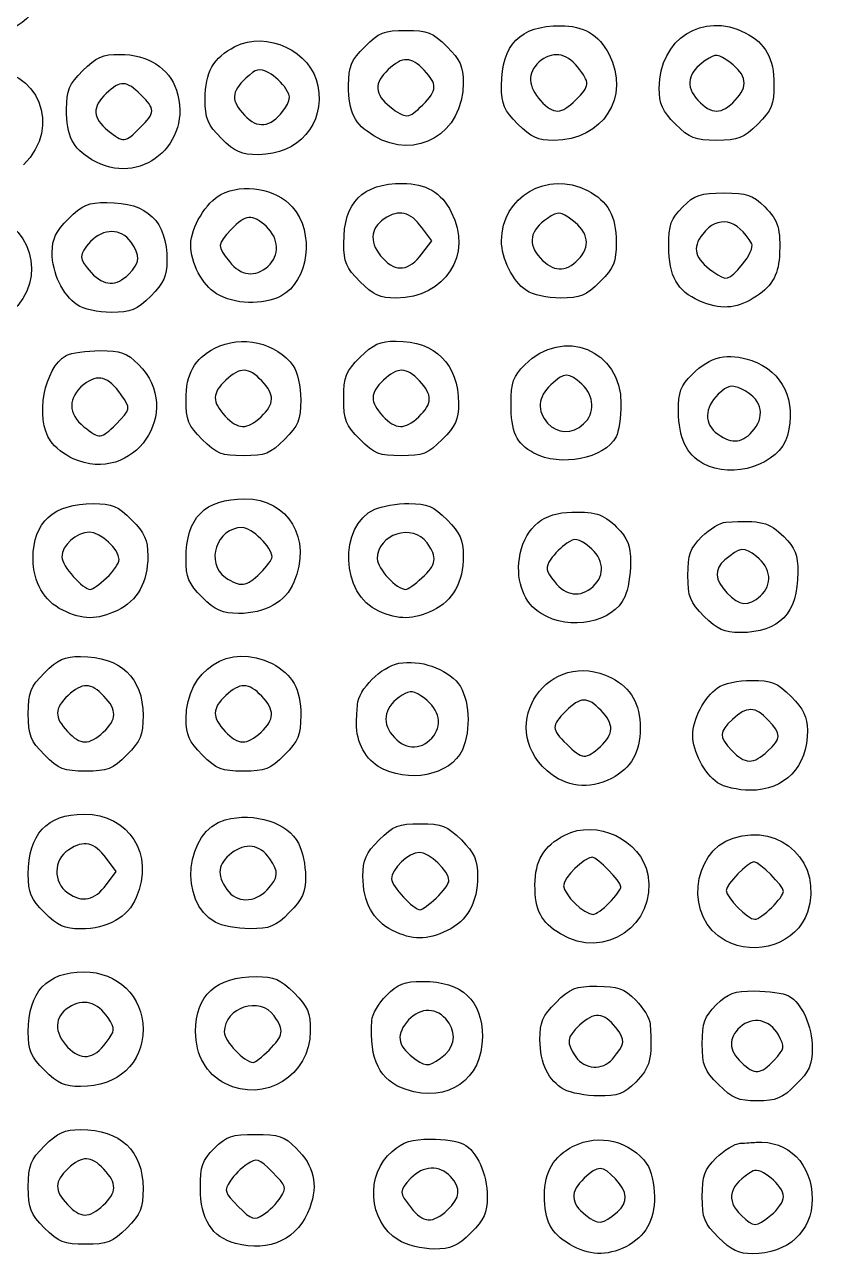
# Model space of a CAD drawing. Extents: x -1 to 2559, y 1 to 1442.
# Drawn here: x 733.8 to 956.6, y 790 to 1133.6 of the extents above; entities that cross this region are included whole.
import ezdxf

# ---------------------------------------------------------------- set-up
doc = ezdxf.new("R2010")
doc.units = 0
doc.layers.get('0').update_dxf_attribs({"linetype": 'CONTINUOUS'})
doc.layers.add('IMAGE', color=7, linetype='CONTINUOUS')

# ---------------------------------------------------------------- blocks, each defined once
blk = doc.blocks.new('wave')
at = {"layer": 'IMAGE', "color": 7}
for points in [[(-15.38, -497.34), (-15.38, -497.34)], [(-97.11, -500.46), (-97.11, -500.46)], [(-58.04, -498.68), (-58.04, -498.68)], [(-136.95, -505.1), (-136.95, -505.1)], [(-31.57, -504.08), (-31.57, -504.08)], [(12.43, -504.08), (12.43, -504.08)], [(-114.24, -508.08), (-114.24, -508.08)], [(-71.69, -507.35), (-71.69, -507.35)], [(-150.35, -514.02), (-150.35, -514.02)], [(-58.31, -540.28), (-58.31, -540.28)], [(-14.69, -541.87), (-14.69, -541.87)], [(-140.1, -545.95), (-140.1, -545.95)], [(-101.21, -543.74), (-101.21, -543.74)], [(31.12, -543.17), (31.12, -543.17)], [(-75.57, -548.08), (-75.57, -548.08)], [(-115.6, -551.4), (-115.6, -551.4)], [(-29.15, -550.53), (-29.15, -550.53)], [(-154.48, -554.53), (-154.48, -554.53)], [(19.07, -553.37), (19.07, -553.37)], [(-103.19, -585.72), (-103.19, -585.72)], [(-59.19, -585.72), (-59.19, -585.72)], [(-13.21, -587.74), (-13.21, -587.74)], [(34.4, -589.19), (34.4, -589.19)], [(-119.57, -592.08), (-119.57, -592.08)], [(-75.57, -592.08), (-75.57, -592.08)], [(-155.6, -597.44), (-155.6, -597.44)], [(-27.07, -595.87), (-27.07, -595.87)], [(20.04, -598.76), (20.04, -598.76)], [(-146.3, -630.68), (-146.3, -630.68)], [(-103.38, -629.34), (-103.38, -629.34)], [(-58.3, -630.68), (-58.3, -630.68)], [(-10.54, -633.08), (-10.54, -633.08)], [(36.12, -635.74), (36.12, -635.74)], [(-119.57, -636.08), (-119.57, -636.08)], [(-158.51, -639.72), (-158.51, -639.72)], [(-70.35, -640), (-70.35, -640)], [(-25.05, -640.66), (-25.05, -640.66)], [(20.43, -641.42), (20.43, -641.42)], [(-147.19, -673.72), (-147.19, -673.72)], [(-103.19, -673.72), (-103.19, -673.72)], [(-55.54, -675.39), (-55.54, -675.39)], [(-163.57, -680.08), (-163.57, -680.08)], [(-119.57, -680.08), (-119.57, -680.08)], [(-8.52, -677.72), (-8.52, -677.72)], [(38.14, -679.05), (38.14, -679.05)], [(-70.47, -683.28), (-70.47, -683.28)], [(-23.35, -684.51), (-23.35, -684.51)], [(24.19, -687.87), (24.19, -687.87)], [(-146.31, -716.28), (-146.31, -716.28)], [(-101.49, -717.7), (-101.49, -717.7)], [(-54.3, -720.01), (-54.3, -720.01)], [(-6.04, -721.34), (-6.04, -721.34)], [(-163.57, -724.08), (-163.57, -724.08)], [(39.29, -722.68), (39.29, -722.68)], [(-115.96, -726.76), (-115.96, -726.76)], [(-66.51, -729.05), (-66.51, -729.05)], [(-19.69, -730.02), (-19.69, -730.02)], [(26.25, -731.86), (26.25, -731.86)], [(-146.37, -760.36), (-146.37, -760.36)], [(-100.95, -762.43), (-100.95, -762.43)], [(-51.77, -763.54), (-51.77, -763.54)], [(-5.18, -764.95), (-5.18, -764.95)], [(39.96, -765.21), (39.96, -765.21)], [(-163.57, -768.08), (-163.57, -768.08)], [(-113.17, -771.79), (-113.17, -771.79)], [(24.43, -772.08), (24.43, -772.08)], [(-62.67, -773.45), (-62.67, -773.45)], [(-18.62, -773.42), (-18.62, -773.42)], [(-97.73, -803.55), (-97.73, -803.55)], [(-147.19, -805.72), (-147.19, -805.72)], [(-51.19, -807.05), (-51.19, -807.05)], [(-3.77, -807.54), (-3.77, -807.54)], [(39.05, -808.52), (39.05, -808.52)], [(-163.57, -812.08), (-163.57, -812.08)], [(-110.35, -816.39), (-110.35, -816.39)], [(-64.97, -815.38), (-64.97, -815.38)], [(-17.02, -816.68), (-17.02, -816.68)], [(24.43, -814.75), (24.43, -814.75)]]:
    blk.add_lwpolyline(points, close=True, dxfattribs=at)
for points in [[(29.12, -497.4), (29.12, -497.4)], [(-58.31, -540.28), (-55.58, -536.62), (-58.32, -532.95)], [(-143.62, -587.77), (-143.62, -587.77)], [(-146.31, -716.28), (-143.58, -712.62), (-146.32, -708.95)]]:
    blk.add_lwpolyline(points, dxfattribs=at)
for points in [[(-167.3, -473.42), (-171.1, -477.21), (-172.79, -477.94), (-177.64, -477.9)], [(7.9, -494.02), (7.9, -480.37), (20.11, -472.52), (31.88, -478.61)], [(-36.1, -493.35), (-36.1, -481.88), (-30.93, -476.62), (-19.67, -476.62)], [(-19.67, -476.62), (-13.19, -476.62), (-8.94, -479.12), (-6.1, -484.63)], [(-110.47, -482.46), (-101.59, -477.87), (-89.13, -483.77), (-87.32, -493.43)], [(-74.24, -482.48), (-70.24, -478.49), (-68.88, -477.95), (-62.77, -477.95)], [(-62.77, -477.95), (-56.66, -477.95), (-55.3, -478.49), (-51.3, -482.48)], [(31.88, -478.61), (37.6, -481.57), (39.9, -485.7), (39.9, -493.05)], [(-118.77, -497.05), (-118.77, -489.6), (-116.47, -485.56), (-110.47, -482.46)], [(-78.77, -493.24), (-78.77, -487.94), (-78.1, -486.34), (-74.24, -482.48)], [(-51.3, -482.48), (-47.6, -486.18), (-46.77, -488.03), (-46.77, -492.55)], [(-14.87, -488.13), (-18.03, -484.11), (-22.12, -483.62), (-25.67, -486.82)], [(27.64, -486.89), (24.27, -484.38), (23.84, -484.34), (20.74, -486.38)], [(-152.9, -489.15), (-149.13, -485.38), (-147.39, -484.62), (-142.57, -484.62)], [(-142.57, -484.62), (-134.83, -484.63), (-128.81, -488.43), (-126.78, -494.6)], [(-57.67, -489.04), (-61.28, -485.19), (-63.74, -485.14), (-67.68, -488.85)], [(-25.67, -486.82), (-28.92, -489.76), (-28.74, -493.76), (-25.2, -497.53)], [(-6.1, -484.63), (-0.01, -496.4), (-7.85, -508.62), (-21.5, -508.62)], [(20.74, -486.38), (15.8, -489.61), (15.06, -493.56), (18.67, -497.4)], [(29.12, -497.4), (32.8, -493.48), (32.37, -490.42), (27.64, -486.89)], [(-180.34, -488.62), (-165.17, -488.62), (-158.62, -504.67), (-169.4, -515.45)], [(-157.44, -499.9), (-157.44, -494.61), (-156.76, -493.01), (-152.9, -489.15)], [(-107.44, -491.29), (-111.54, -495.14), (-111.63, -497.53), (-107.82, -501.59)], [(-101.05, -489.8), (-103.71, -488.38), (-104.55, -488.57), (-107.44, -491.29)], [(-96.25, -494.21), (-97.2, -492.69), (-99.36, -490.7), (-101.05, -489.8)], [(-67.68, -488.85), (-71.72, -492.64), (-71.59, -495.78), (-67.26, -499.19)], [(-58.04, -498.68), (-54.02, -494.65), (-53.96, -492.99), (-57.67, -489.04)], [(-15.38, -497.34), (-11.4, -493.36), (-11.35, -492.59), (-14.87, -488.13)], [(-126.78, -494.6), (-121.84, -509.54), (-137.1, -522.1), (-150.35, -514.02)], [(-136.71, -495.89), (-140.73, -491.87), (-142.4, -491.8), (-146.35, -495.51)], [(-87.32, -493.43), (-85.33, -504.07), (-92.7, -512.6), (-103.9, -512.61)], [(-97.11, -500.46), (-94.9, -497.49), (-94.77, -496.58), (-96.25, -494.21)], [(-71.69, -507.35), (-77.2, -503.99), (-78.77, -500.86), (-78.77, -493.24)], [(-46.77, -492.55), (-46.77, -506.68), (-59.95, -514.51), (-71.69, -507.35)], [(-31.57, -504.08), (-35.43, -500.23), (-36.1, -498.62), (-36.1, -493.35)], [(12.43, -504.08), (8.73, -500.38), (7.9, -498.53), (7.9, -494.02)], [(39.9, -493.05), (39.9, -498.66), (39.28, -500.17), (35.36, -504.08)], [(-146.35, -495.51), (-150.38, -499.3), (-150.25, -502.45), (-145.92, -505.85)], [(-136.95, -505.1), (-132.62, -500.77), (-132.6, -499.99), (-136.71, -495.89)], [(-114.24, -508.08), (-118.15, -504.17), (-118.77, -502.66), (-118.77, -497.05)], [(-25.2, -497.53), (-21.52, -501.46), (-19.45, -501.42), (-15.38, -497.34)], [(18.67, -497.4), (22.49, -501.47), (25.3, -501.47), (29.12, -497.4)], [(-150.35, -514.02), (-155.86, -510.65), (-157.44, -507.52), (-157.44, -499.9)], [(-107.82, -501.59), (-104.19, -505.44), (-100.53, -505.06), (-97.11, -500.46)], [(-67.26, -499.19), (-62.79, -502.7), (-62.02, -502.66), (-58.04, -498.68)], [(-145.92, -505.85), (-141.47, -509.36), (-141.18, -509.33), (-136.95, -505.1)], [(-21.5, -508.62), (-26.02, -508.62), (-27.87, -507.78), (-31.57, -504.08)], [(23.9, -508.62), (17.79, -508.62), (16.42, -508.08), (12.43, -504.08)], [(35.36, -504.08), (31.37, -508.08), (30, -508.62), (23.9, -508.62)], [(-103.9, -512.61), (-108.73, -512.61), (-110.47, -511.85), (-114.24, -508.08)], [(-36.1, -536.62), (-36.1, -524.34), (-23.27, -516.84), (-12.12, -522.61)], [(-114.37, -523.74), (-108.05, -520.47), (-99.08, -522.02), (-94.48, -527.17)], [(-80.1, -537.35), (-80.1, -525.88), (-74.93, -520.62), (-63.67, -520.62)], [(-63.67, -520.62), (-57.19, -520.62), (-52.94, -523.12), (-50.1, -528.63)], [(-122.77, -537.62), (-122.77, -532.94), (-118.49, -525.87), (-114.37, -523.74)], [(-12.12, -522.61), (-6.4, -525.57), (-4.1, -529.7), (-4.1, -537.05)], [(14.46, -527.18), (17.85, -523.79), (19.34, -523.28), (25.9, -523.28)], [(25.9, -523.28), (32.45, -523.28), (33.94, -523.79), (37.33, -527.18)], [(-181.09, -529.03), (-167.23, -530.89), (-162.33, -547.27), (-172.86, -556.51)], [(-156.9, -530.48), (-153.05, -526.63), (-151.44, -525.95), (-146.17, -525.95)], [(-146.17, -525.95), (-134.79, -525.95), (-129.44, -531.13), (-129.44, -542.15)], [(-101.69, -532.67), (-105.55, -529.07), (-107.57, -529.24), (-111.5, -533.48)], [(-94.48, -527.17), (-88.12, -534.29), (-89.86, -548.03), (-97.63, -552.05)], [(-58.32, -532.95), (-61.69, -528.42), (-64.59, -527.76), (-68.84, -530.54)], [(-50.1, -528.63), (-44.01, -540.4), (-51.85, -552.62), (-65.5, -552.62)], [(-16.36, -530.88), (-19.73, -528.38), (-20.16, -528.34), (-23.26, -530.38)], [(10.56, -538.22), (10.56, -532.1), (11.12, -530.52), (14.46, -527.18)], [(37.33, -527.18), (41.14, -530.98), (41.82, -533.32), (41.4, -541.07)], [(-161.44, -539.88), (-161.44, -536.13), (-160.4, -533.98), (-156.9, -530.48)], [(-101.21, -543.74), (-97.93, -540.77), (-98.13, -535.98), (-101.69, -532.67)], [(-68.84, -530.54), (-72.9, -533.2), (-73.02, -537.47), (-69.15, -541.59)], [(-23.26, -530.38), (-28.2, -533.61), (-28.94, -537.56), (-25.33, -541.4)], [(-14.69, -541.87), (-11.18, -538.36), (-11.8, -534.27), (-16.36, -530.88)], [(33.7, -537.5), (29.73, -530.48), (24.25, -529.38), (20.02, -534.76)], [(-139.51, -536.91), (-142.16, -533.13), (-147.21, -533.11), (-150.72, -536.87)], [(-111.5, -533.48), (-115.47, -537.76), (-115.48, -538.02), (-112.01, -542.44)], [(20.02, -534.76), (16.95, -538.66), (17.76, -541.63), (22.87, -545.21)], [(-150.72, -536.87), (-154.15, -540.55), (-154.12, -541.71), (-150.54, -545.53)], [(-140.1, -545.95), (-136.89, -542.74), (-136.77, -540.83), (-139.51, -536.91)], [(-115.6, -551.4), (-119.63, -548.94), (-122.77, -542.92), (-122.77, -537.62)], [(-75.57, -548.08), (-79.43, -544.23), (-80.1, -542.62), (-80.1, -537.35)], [(-29.15, -550.53), (-33.08, -547.78), (-36.1, -541.73), (-36.1, -536.62)], [(-4.1, -537.05), (-4.1, -542.66), (-4.72, -544.17), (-8.64, -548.08)], [(19.07, -553.37), (12.94, -550.7), (10.56, -546.47), (10.56, -538.22)], [(31.12, -543.17), (33.02, -540.91), (34.19, -538.36), (33.7, -537.5)], [(-154.48, -554.53), (-158.59, -551.65), (-161.44, -545.66), (-161.44, -539.88)], [(-129.44, -542.15), (-129.44, -546.51), (-130.31, -548.42), (-133.97, -552.08)], [(-112.01, -542.44), (-108.85, -546.45), (-104.75, -546.95), (-101.21, -543.74)], [(-69.15, -541.59), (-65.49, -545.49), (-61.86, -545.05), (-58.31, -540.28)], [(-25.33, -541.4), (-21.63, -545.34), (-18.31, -545.49), (-14.69, -541.87)], [(41.4, -541.07), (41.11, -546.4), (39.06, -549.69), (34.14, -552.68)], [(-150.54, -545.53), (-146.98, -549.32), (-143.61, -549.46), (-140.1, -545.95)], [(22.87, -545.21), (26.83, -547.99), (27.13, -547.91), (31.12, -543.17)], [(-65.5, -552.62), (-70.02, -552.62), (-71.87, -551.78), (-75.57, -548.08)], [(-8.64, -548.08), (-12.55, -552), (-14.06, -552.62), (-19.67, -552.62)], [(-133.97, -552.08), (-137.89, -556), (-139.39, -556.62), (-145.01, -556.62)], [(-97.63, -552.05), (-102.75, -554.7), (-110.66, -554.41), (-115.6, -551.4)], [(-19.67, -552.62), (-23.41, -552.62), (-27.44, -551.73), (-29.15, -550.53)], [(34.14, -552.68), (29.2, -555.7), (24.88, -555.9), (19.07, -553.37)], [(-145.01, -556.62), (-148.74, -556.62), (-152.77, -555.73), (-154.48, -554.53)], [(-116.09, -566.61), (-108.71, -562.79), (-98.76, -565.05), (-94.18, -571.57)], [(-29.61, -571.25), (-18.85, -560.49), (-2.77, -567.01), (-2.77, -582.14)], [(-124.1, -581.05), (-124.1, -573.7), (-121.81, -569.57), (-116.09, -566.61)], [(-75.57, -569.15), (-71.87, -565.45), (-70.02, -564.62), (-65.5, -564.62)], [(-65.5, -564.62), (-54.58, -564.62), (-48.1, -571.09), (-48.1, -582.02)], [(-161.93, -592.46), (-166.31, -586.2), (-163.66, -571.95), (-157.51, -568.66)], [(-157.51, -568.66), (-156.1, -567.9), (-151.86, -567.28), (-148.09, -567.28)], [(-148.09, -567.28), (-142.32, -567.28), (-140.63, -567.89), (-137.4, -571.11)], [(-80.1, -580.62), (-80.1, -574.51), (-79.56, -573.14), (-75.57, -569.15)], [(17.06, -573.91), (22.09, -568.89), (27.07, -567.74), (33.69, -570.08)], [(33.69, -570.08), (42.39, -573.15), (46.25, -581.27), (43.64, -591)], [(-137.4, -571.11), (-124.35, -584.16), (-138.78, -605.04), (-155.6, -597.44)], [(-142.17, -579.59), (-145.75, -574.48), (-148.72, -573.67), (-152.63, -576.74)], [(-103, -575.7), (-106.62, -571.85), (-109.07, -571.81), (-113.02, -575.51)], [(-94.18, -571.57), (-92.99, -573.28), (-92.1, -577.31), (-92.1, -581.05)], [(-59, -575.7), (-62.62, -571.85), (-65.07, -571.81), (-69.02, -575.51)], [(-33.44, -581.93), (-33.44, -576.16), (-32.83, -574.47), (-29.61, -571.25)], [(-13.69, -576.67), (-17.37, -573.24), (-18.53, -573.26), (-22.35, -576.85)], [(13.28, -584.18), (13.24, -578.84), (13.88, -577.09), (17.06, -573.91)], [(-152.63, -576.74), (-157.12, -580.28), (-157.11, -584.97), (-152.59, -588.52)], [(-113.02, -575.51), (-116.86, -579.13), (-116.91, -581.59), (-113.2, -585.53)], [(-103.19, -585.72), (-99.34, -582.1), (-99.3, -579.65), (-103, -575.7)], [(-69.02, -575.51), (-72.86, -579.13), (-72.91, -581.59), (-69.2, -585.53)], [(-59.19, -585.72), (-55.34, -582.1), (-55.3, -579.65), (-59, -575.7)], [(-22.35, -576.85), (-25.98, -580.26), (-26.3, -584.12), (-23.23, -587.51)], [(-13.21, -587.74), (-9.93, -584.77), (-10.13, -579.98), (-13.69, -576.67)], [(30.9, -578.04), (28.01, -576.72), (27.07, -576.93), (24.38, -579.46)], [(-143.62, -587.77), (-139.5, -583.65), (-139.47, -583.45), (-142.17, -579.59)], [(-75.57, -592.08), (-79.56, -588.09), (-80.1, -586.72), (-80.1, -580.62)], [(24.38, -579.46), (20.42, -583.17), (20.34, -587.84), (24.19, -590.54)], [(34.4, -589.19), (37.65, -585.05), (36.21, -580.46), (30.9, -578.04)], [(-119.57, -592.08), (-123.49, -588.17), (-124.1, -586.66), (-124.1, -581.05)], [(-92.1, -581.05), (-92.1, -586.66), (-92.72, -588.17), (-96.64, -592.08)], [(-48.1, -582.02), (-48.1, -586.53), (-48.94, -588.38), (-52.64, -592.08)], [(-27.07, -595.87), (-31.99, -593.2), (-33.44, -590.04), (-33.44, -581.93)], [(-2.77, -582.14), (-2.77, -585.8), (-3.39, -589.95), (-4.14, -591.36)], [(20.04, -598.76), (15.49, -596.23), (13.33, -591.58), (13.28, -584.18)], [(-113.2, -585.53), (-109.59, -589.38), (-107.13, -589.42), (-103.19, -585.72)], [(-69.2, -585.53), (-65.59, -589.38), (-63.13, -589.42), (-59.19, -585.72)], [(-23.23, -587.51), (-20.49, -590.54), (-16.41, -590.64), (-13.21, -587.74)], [(-152.59, -588.52), (-148.14, -592.02), (-147.85, -592), (-143.62, -587.77)], [(43.64, -591), (41.47, -599.09), (28.39, -603.38), (20.04, -598.76)], [(24.19, -590.54), (28.42, -593.5), (31.31, -593.12), (34.4, -589.19)], [(-155.6, -597.44), (-157.89, -596.4), (-160.74, -594.16), (-161.93, -592.46)], [(-108.1, -596.62), (-114.21, -596.62), (-115.58, -596.08), (-119.57, -592.08)], [(-96.64, -592.08), (-100.63, -596.08), (-102, -596.62), (-108.1, -596.62)], [(-64.1, -596.62), (-70.21, -596.62), (-71.58, -596.08), (-75.57, -592.08)], [(-52.64, -592.08), (-56.63, -596.08), (-58, -596.62), (-64.1, -596.62)], [(-4.14, -591.36), (-7.39, -597.42), (-19.74, -599.85), (-27.07, -595.87)], [(-166.77, -625.28), (-166.77, -615.1), (-161.1, -609.95), (-149.91, -609.95)], [(-149.91, -609.95), (-144.78, -609.95), (-143.13, -610.65), (-139.3, -614.48)], [(-124.1, -625.35), (-124.1, -613.88), (-118.93, -608.62), (-107.67, -608.62)], [(-107.67, -608.62), (-95.52, -608.62), (-88.95, -619.81), (-94, -631.9)], [(-70.35, -640), (-80.94, -635.39), (-81.7, -616.2), (-71.47, -611.54)], [(-71.47, -611.54), (-69.55, -610.67), (-65.25, -609.95), (-61.91, -609.95)], [(-61.91, -609.95), (-56.78, -609.95), (-55.13, -610.65), (-51.3, -614.48)], [(-139.3, -614.48), (-135.6, -618.18), (-134.77, -620.03), (-134.77, -624.55)], [(-51.3, -614.48), (-47.6, -618.18), (-46.77, -620.03), (-46.77, -624.55)], [(-31.12, -625.28), (-30.03, -617.51), (-25.22, -612.84), (-17.89, -612.44)], [(-17.89, -612.44), (-10.14, -612.03), (-7.8, -612.71), (-4, -616.51)], [(19.79, -619.18), (21.94, -617.04), (24.94, -615.21), (26.46, -615.12)], [(26.46, -615.12), (36.24, -614.53), (38.61, -615.12), (42.67, -619.18)], [(-151.05, -617.95), (-154.68, -617.95), (-158.77, -621.62), (-158.77, -624.89)], [(-142.77, -625.6), (-142.77, -622.72), (-147.94, -617.95), (-151.05, -617.95)], [(-108.43, -616.62), (-115.51, -616.62), (-118.87, -626.53), (-113.14, -630.54)], [(-100.1, -624.86), (-100.1, -622.24), (-105.78, -616.62), (-108.43, -616.62)], [(-56.85, -620.91), (-60.77, -615.3), (-70.77, -618.52), (-70.77, -625.39)], [(-4, -616.51), (-0.84, -619.67), (-0.1, -621.55), (-0.1, -626.45)], [(-58.3, -630.68), (-54.23, -626.91), (-53.95, -625.04), (-56.85, -620.91)], [(-17.88, -621.02), (-19.36, -622.01), (-21.38, -624.02), (-22.36, -625.5)], [(-11.65, -622.02), (-14.72, -619.6), (-15.54, -619.47), (-17.88, -621.02)], [(-10.54, -633.08), (-7.05, -629.92), (-7.52, -625.27), (-11.65, -622.02)], [(15.9, -629.98), (15.9, -624.13), (16.49, -622.48), (19.79, -619.18)], [(35.07, -624.73), (31.54, -621.95), (30.44, -622.07), (26.23, -625.69)], [(42.67, -619.18), (45.83, -622.34), (46.56, -624.22), (46.56, -629.12)], [(-158.51, -639.72), (-163.75, -637.13), (-166.77, -631.86), (-166.77, -625.28)], [(-158.77, -624.89), (-158.77, -627.25), (-152.86, -633.95), (-150.77, -633.95)], [(-134.77, -624.55), (-134.77, -631.93), (-137.66, -637.12), (-143.25, -639.77)], [(-119.57, -636.08), (-123.43, -632.23), (-124.1, -630.62), (-124.1, -625.35)], [(-103.38, -629.34), (-101.58, -627.54), (-100.1, -625.52), (-100.1, -624.86)], [(-70.77, -625.39), (-70.77, -628.09), (-65.3, -633.95), (-62.78, -633.95)], [(-46.77, -624.55), (-46.77, -631.93), (-49.66, -637.12), (-55.25, -639.77)], [(-25.05, -640.66), (-29.74, -637.8), (-32.06, -631.93), (-31.12, -625.28)], [(36.12, -635.74), (39.59, -632.6), (39.15, -627.94), (35.07, -624.73)], [(-146.3, -630.68), (-144.36, -628.88), (-142.77, -626.59), (-142.77, -625.6)], [(-22.36, -625.5), (-23.92, -627.84), (-23.78, -628.66), (-21.36, -631.74)], [(-0.1, -626.45), (-0.1, -629.77), (-0.82, -634.06), (-1.7, -635.99)], [(26.23, -625.69), (23.12, -628.36), (23.29, -631.13), (26.8, -634.86)], [(-150.77, -633.95), (-150.25, -633.95), (-148.24, -632.48), (-146.3, -630.68)], [(-113.14, -630.54), (-109.07, -633.39), (-107.19, -633.16), (-103.38, -629.34)], [(-94, -631.9), (-96.29, -637.39), (-102.03, -640.62), (-109.5, -640.62)], [(-62.78, -633.95), (-62.26, -633.95), (-60.24, -632.48), (-58.3, -630.68)], [(-21.36, -631.74), (-18.18, -635.78), (-14.09, -636.29), (-10.54, -633.08)], [(20.43, -641.42), (16.44, -637.43), (15.9, -636.05), (15.9, -629.98)], [(46.56, -629.12), (46.56, -640.56), (41.42, -645.95), (30.5, -645.95)], [(26.8, -634.86), (30.22, -638.51), (32.8, -638.76), (36.12, -635.74)], [(-109.5, -640.62), (-114.02, -640.62), (-115.87, -639.78), (-119.57, -636.08)], [(-1.7, -635.99), (-4.96, -643.16), (-17, -645.57), (-25.05, -640.66)], [(-143.25, -639.77), (-149, -642.5), (-152.89, -642.49), (-158.51, -639.72)], [(-55.25, -639.77), (-60.78, -642.4), (-64.7, -642.46), (-70.35, -640)], [(30.5, -645.95), (25.98, -645.95), (24.13, -645.11), (20.43, -641.42)], [(-124.1, -670.02), (-124.1, -656.37), (-111.89, -648.52), (-100.12, -654.61)], [(-163.57, -657.15), (-159.87, -653.45), (-158.02, -652.62), (-153.5, -652.62)], [(-153.5, -652.62), (-142.41, -652.62), (-136.1, -658.57), (-136.1, -669.05)], [(-23.35, -684.51), (-37.92, -671.72), (-22.69, -649.69), (-5.45, -658.61)], [(-100.12, -654.61), (-94.4, -657.57), (-92.1, -661.7), (-92.1, -669.05)], [(-76.27, -666.05), (-75.99, -661.79), (-69.66, -655.45), (-64.78, -654.53)], [(-64.78, -654.53), (-58.88, -653.42), (-51.48, -655.95), (-48.12, -660.23)], [(-168.1, -668.62), (-168.1, -662.51), (-167.56, -661.14), (-163.57, -657.15)], [(-147, -663.7), (-150.62, -659.85), (-153.07, -659.81), (-157.02, -663.51)], [(-103, -663.7), (-106.62, -659.85), (-109.07, -659.81), (-113.02, -663.51)], [(-5.45, -658.61), (0.15, -661.5), (2.56, -665.73), (2.56, -672.62)], [(24.19, -661.36), (25.89, -660.17), (29.92, -659.28), (33.66, -659.28)], [(33.66, -659.28), (39.28, -659.28), (40.78, -659.9), (44.7, -663.82)], [(-57.59, -664.29), (-60.56, -662.08), (-61.48, -661.95), (-63.83, -663.42)], [(-48.12, -660.23), (-45.05, -664.14), (-44.51, -673.13), (-47.03, -678.65)], [(17.23, -674.62), (17.23, -670.1), (20.44, -663.99), (24.19, -661.36)], [(-157.02, -663.51), (-160.86, -667.13), (-160.91, -669.59), (-157.2, -673.53)], [(-147.19, -673.72), (-143.34, -670.1), (-143.3, -667.65), (-147, -663.7)], [(-113.02, -663.51), (-116.86, -667.13), (-116.91, -669.59), (-113.2, -673.53)], [(-103.19, -673.72), (-99.34, -670.1), (-99.3, -667.65), (-103, -663.7)], [(-76.55, -670.28), (-76.49, -669.37), (-76.36, -667.46), (-76.27, -666.05)], [(-63.83, -663.42), (-68.63, -666.42), (-69.68, -670.62), (-66.6, -674.52)], [(-55.54, -675.39), (-52.47, -672), (-53.3, -667.48), (-57.59, -664.29)], [(-8.34, -667.7), (-12.02, -663.78), (-14.09, -663.81), (-18.16, -667.89)], [(38.33, -670.37), (34.72, -666.52), (32.26, -666.48), (28.32, -670.18)], [(44.7, -663.82), (48.2, -667.32), (49.23, -669.46), (49.23, -673.22)], [(-163.57, -680.08), (-167.56, -676.09), (-168.1, -674.72), (-168.1, -668.62)], [(-136.1, -669.05), (-136.1, -674.66), (-136.72, -676.17), (-140.64, -680.08)], [(-119.57, -680.08), (-123.27, -676.38), (-124.1, -674.53), (-124.1, -670.02)], [(-92.1, -669.05), (-92.1, -674.66), (-92.72, -676.17), (-96.64, -680.08)], [(-18.16, -667.89), (-22.27, -671.99), (-22.25, -672.77), (-17.92, -677.1)], [(-8.52, -677.72), (-4.68, -674.1), (-4.63, -671.65), (-8.34, -667.7)], [(-157.2, -673.53), (-153.59, -677.38), (-151.13, -677.42), (-147.19, -673.72)], [(-113.2, -673.53), (-109.59, -677.38), (-107.13, -677.42), (-103.19, -673.72)], [(-70.47, -683.28), (-74.52, -680.81), (-76.93, -675.65), (-76.55, -670.28)], [(2.56, -672.62), (2.56, -679.51), (0.15, -683.73), (-5.45, -686.62)], [(28.32, -670.18), (24.5, -673.77), (24.47, -674.97), (28.13, -678.86)], [(49.23, -673.22), (49.23, -683.44), (43.01, -689.95), (33.23, -689.95)], [(38.14, -679.05), (41.96, -675.46), (41.99, -674.26), (38.33, -670.37)], [(-66.6, -674.52), (-63.41, -678.58), (-58.75, -678.95), (-55.54, -675.39)], [(24.19, -687.87), (20.44, -685.25), (17.23, -679.13), (17.23, -674.62)], [(-152.1, -684.62), (-158.21, -684.62), (-159.58, -684.08), (-163.57, -680.08)], [(-140.64, -680.08), (-144.63, -684.08), (-146, -684.62), (-152.1, -684.62)], [(-108.1, -684.62), (-114.21, -684.62), (-115.58, -684.08), (-119.57, -680.08)], [(-96.64, -680.08), (-100.63, -684.08), (-102, -684.62), (-108.1, -684.62)], [(-47.03, -678.65), (-50.31, -685.86), (-62.34, -688.23), (-70.47, -683.28)], [(-17.92, -677.1), (-13.66, -681.37), (-12.49, -681.44), (-8.52, -677.72)], [(28.13, -678.86), (31.74, -682.71), (34.2, -682.76), (38.14, -679.05)], [(-5.45, -686.62), (-11.8, -689.91), (-18.05, -689.17), (-23.35, -684.51)], [(33.23, -689.95), (29.88, -689.95), (25.82, -689.01), (24.19, -687.87)], [(-168.1, -713.35), (-168.1, -702.25), (-162.9, -696.62), (-152.64, -696.62)], [(-152.64, -696.62), (-139.88, -696.62), (-132.9, -707.71), (-138, -719.9)], [(-113.15, -698.2), (-105.04, -696), (-95.68, -698.99), (-92.71, -704.74)], [(-115.96, -726.76), (-126.29, -721.03), (-124.35, -701.23), (-113.15, -698.2)], [(-70.24, -703.82), (-66.24, -699.82), (-64.88, -699.28), (-58.77, -699.28)], [(-58.77, -699.28), (-52.66, -699.28), (-51.3, -699.82), (-47.3, -703.82)], [(-18.47, -702.46), (-9.59, -697.87), (2.87, -703.77), (4.68, -713.43)], [(28.55, -703.29), (42.02, -698.84), (53.68, -710.47), (49.24, -723.93)], [(-146.32, -708.95), (-149.69, -704.42), (-152.59, -703.76), (-156.84, -706.54)], [(-100.73, -709.08), (-103.57, -705.03), (-107.53, -704.45), (-111.42, -707.51)], [(-74.77, -713.88), (-74.77, -709.37), (-73.94, -707.51), (-70.24, -703.82)], [(-47.3, -703.82), (-43.6, -707.51), (-42.77, -709.37), (-42.77, -713.88)], [(-26.77, -716.33), (-26.77, -709.62), (-24.29, -705.47), (-18.47, -702.46)], [(26.25, -731.86), (15.12, -725.82), (16.61, -707.23), (28.55, -703.29)], [(-156.84, -706.54), (-161.14, -709.36), (-161.28, -715.63), (-157.1, -718.58)], [(-111.42, -707.51), (-115.28, -710.54), (-115.64, -713.45), (-112.69, -717.65)], [(-92.71, -704.74), (-91.64, -706.8), (-90.77, -710.97), (-90.77, -714.02)], [(-59, -707.28), (-61.97, -707.28), (-66.77, -711.85), (-66.77, -714.68)], [(-50.77, -715.1), (-50.77, -712.53), (-56.3, -707.28), (-59, -707.28)], [(-101.49, -717.7), (-98.25, -714.23), (-98.13, -712.79), (-100.73, -709.08)], [(-10.77, -708.62), (-13.04, -708.62), (-18.77, -714.34), (-18.77, -716.62)], [(-2.77, -716.86), (-2.77, -715.42), (-9.37, -708.62), (-10.77, -708.62)], [(34.32, -709.95), (32.62, -709.95), (26.56, -716.19), (26.56, -717.95)], [(42.56, -718.19), (42.56, -716.62), (35.9, -709.95), (34.32, -709.95)], [(-163.57, -724.08), (-167.43, -720.23), (-168.1, -718.62), (-168.1, -713.35)], [(-90.77, -714.02), (-90.77, -718.53), (-91.6, -720.38), (-95.3, -724.08)], [(-66.51, -729.05), (-71.93, -726.38), (-74.77, -721.16), (-74.77, -713.88)], [(-66.77, -714.68), (-66.77, -716.7), (-60.64, -723.28), (-58.77, -723.28)], [(-42.77, -713.88), (-42.77, -721.26), (-45.66, -726.45), (-51.25, -729.1)], [(4.68, -713.43), (7.33, -727.54), (-7.36, -737.53), (-19.69, -730.02)], [(-157.1, -718.58), (-153.06, -721.43), (-149.59, -720.69), (-146.31, -716.28)], [(-112.69, -717.65), (-110.04, -721.44), (-104.99, -721.46), (-101.49, -717.7)], [(-54.3, -720.01), (-52.36, -718.21), (-50.77, -716), (-50.77, -715.1)], [(-19.69, -730.02), (-25.13, -726.7), (-26.77, -723.52), (-26.77, -716.33)], [(-18.77, -716.62), (-18.77, -719.01), (-13, -724.62), (-10.53, -724.62)], [(-6.04, -721.34), (-4.24, -719.54), (-2.77, -717.52), (-2.77, -716.86)], [(26.56, -717.95), (26.56, -719.84), (32.68, -725.95), (34.56, -725.95)], [(39.29, -722.68), (41.09, -720.88), (42.56, -718.86), (42.56, -718.19)], [(-138, -719.9), (-140.29, -725.39), (-146.03, -728.62), (-153.5, -728.62)], [(-58.77, -723.28), (-58.25, -723.28), (-56.24, -721.81), (-54.3, -720.01)], [(-10.53, -724.62), (-9.86, -724.62), (-7.84, -723.14), (-6.04, -721.34)], [(-153.5, -728.62), (-158.02, -728.62), (-159.87, -727.78), (-163.57, -724.08)], [(-95.3, -724.08), (-99.23, -728.01), (-100.7, -728.61), (-106.3, -728.57)], [(49.24, -723.93), (46.36, -732.65), (34.95, -736.59), (26.25, -731.86)], [(34.56, -725.95), (35.36, -725.95), (37.49, -724.48), (39.29, -722.68)], [(-106.3, -728.57), (-109.86, -728.54), (-114.2, -727.73), (-115.96, -726.76)], [(-51.25, -729.1), (-57, -731.83), (-60.89, -731.82), (-66.51, -729.05)], [(-168.1, -757.35), (-168.1, -746.25), (-162.9, -740.62), (-152.64, -740.62)], [(-152.64, -740.62), (-143.15, -740.62), (-136.1, -747.43), (-136.1, -756.62)], [(-121.44, -757.28), (-121.44, -747.1), (-115.77, -741.95), (-104.57, -741.95)], [(-104.57, -741.95), (-99.45, -741.95), (-97.8, -742.65), (-93.97, -746.48)], [(-68.21, -747.18), (-65.02, -744), (-63.18, -743.28), (-58.14, -743.28)], [(-58.14, -743.28), (-47.07, -743.28), (-41.44, -748.5), (-41.44, -758.74)], [(-20.9, -749.15), (-16.92, -745.16), (-15.54, -744.62), (-9.47, -744.62)], [(-9.47, -744.62), (-3.62, -744.62), (-1.97, -745.21), (1.33, -748.51)], [(-145.86, -753.46), (-148.8, -748.98), (-152.82, -747.91), (-156.84, -750.54)], [(-99.51, -752.91), (-103.44, -747.31), (-113.44, -750.52), (-113.44, -757.38)], [(-93.97, -746.48), (-90.12, -750.33), (-89.44, -751.95), (-89.44, -757.17)], [(-72.29, -754.18), (-72.19, -752.47), (-70.35, -749.32), (-68.21, -747.18)], [(-25.39, -759.48), (-25.43, -754.63), (-24.7, -752.94), (-20.9, -749.15)], [(1.33, -748.51), (3.48, -750.66), (5.3, -753.66), (5.4, -755.18)], [(23.79, -749.85), (27.09, -746.55), (28.75, -745.95), (34.55, -745.95)], [(34.55, -745.95), (38.32, -745.95), (42.56, -746.57), (43.97, -747.32)], [(43.97, -747.32), (47.71, -749.32), (50.56, -755.68), (50.56, -762.02)], [(-156.84, -750.54), (-160.9, -753.2), (-161.02, -757.47), (-157.15, -761.59)], [(-51.64, -753.72), (-54.78, -750.26), (-59.45, -750.7), (-62.64, -754.76)], [(-4.22, -756.11), (-7.56, -751.86), (-10.29, -751.7), (-14.35, -755.51)], [(19.9, -760.65), (19.9, -754.8), (20.49, -753.15), (23.79, -749.85)], [(-146.37, -760.36), (-143.86, -756.99), (-143.83, -756.56), (-145.86, -753.46)], [(-100.95, -762.43), (-96.88, -758.36), (-96.67, -756.97), (-99.51, -752.91)], [(-62.67, -773.45), (-70.14, -770.97), (-72.97, -765.31), (-72.29, -754.18)], [(-62.64, -754.76), (-65.7, -758.65), (-64.91, -761.63), (-59.88, -765.16)], [(-51.77, -763.54), (-48.83, -761.02), (-48.78, -756.88), (-51.64, -753.72)], [(-14.35, -755.51), (-17.99, -758.93), (-18.15, -760.34), (-15.36, -764.32)], [(5.4, -755.18), (5.99, -764.96), (5.39, -767.33), (1.33, -771.39)], [(30.45, -756.05), (27.09, -759.09), (27.22, -762.55), (30.81, -765.9)], [(41.15, -758.21), (38.72, -753.87), (33.93, -752.9), (30.45, -756.05)], [(-163.57, -768.08), (-167.43, -764.23), (-168.1, -762.62), (-168.1, -757.35)], [(-136.1, -756.62), (-136.1, -766.13), (-143.16, -772.62), (-153.5, -772.62)], [(-113.17, -771.79), (-118.43, -769.11), (-121.44, -763.84), (-121.44, -757.28)], [(-113.44, -757.38), (-113.44, -759.97), (-107.89, -765.77), (-105.29, -765.91)], [(-89.44, -757.17), (-89.44, -769.45), (-102.26, -777.35), (-113.17, -771.79)], [(-41.44, -758.74), (-41.44, -770.66), (-51.04, -777.31), (-62.67, -773.45)], [(-18.62, -773.42), (-23.06, -770.96), (-25.33, -766.28), (-25.39, -759.48)], [(-5.18, -764.95), (-1.56, -760.74), (-1.44, -759.64), (-4.22, -756.11)], [(39.96, -765.21), (42.96, -762.02), (43.04, -761.58), (41.15, -758.21)], [(-157.15, -761.59), (-153.5, -765.47), (-149.86, -765.06), (-146.37, -760.36)], [(-105.29, -765.91), (-104.84, -765.93), (-102.89, -764.37), (-100.95, -762.43)], [(24.43, -772.08), (20.44, -768.09), (19.9, -766.72), (19.9, -760.65)], [(50.56, -762.02), (50.56, -766.53), (49.73, -768.38), (46.03, -772.08)], [(-59.88, -765.16), (-56.92, -767.23), (-55.8, -767), (-51.77, -763.54)], [(-15.36, -764.32), (-12.87, -767.87), (-7.95, -768.17), (-5.18, -764.95)], [(30.81, -765.9), (34.61, -769.44), (36.1, -769.33), (39.96, -765.21)], [(-153.5, -772.62), (-158.02, -772.62), (-159.87, -771.78), (-163.57, -768.08)], [(1.33, -771.39), (-1.92, -774.64), (-3.63, -775.27), (-9, -775.24)], [(35.23, -776.62), (29.88, -776.62), (28.3, -775.95), (24.43, -772.08)], [(46.03, -772.08), (42.16, -775.95), (40.58, -776.62), (35.23, -776.62)], [(-9, -775.24), (-12.54, -775.21), (-16.87, -774.39), (-18.62, -773.42)], [(-163.57, -789.15), (-159.87, -785.45), (-158.02, -784.62), (-153.5, -784.62)], [(-153.5, -784.62), (-142.41, -784.62), (-136.1, -790.57), (-136.1, -801.05)], [(-116.21, -789.85), (-112.82, -786.46), (-111.32, -785.95), (-104.77, -785.95)], [(-104.77, -785.95), (-98.25, -785.95), (-96.72, -786.46), (-93.4, -789.78)], [(-16.09, -789.27), (-9.01, -785.61), (-0.04, -787.78), (4.48, -794.24)], [(-168.1, -800.62), (-168.1, -794.51), (-167.56, -793.14), (-163.57, -789.15)], [(-120.1, -801), (-120.1, -794.76), (-119.56, -793.2), (-116.21, -789.85)], [(-93.4, -789.78), (-88.37, -794.81), (-87.22, -799.79), (-89.56, -806.41)], [(-66.62, -790.7), (-63.46, -788.03), (-61.11, -787.28), (-55.91, -787.28)], [(-55.91, -787.28), (-52.25, -787.28), (-48.11, -787.9), (-46.7, -788.66)], [(-46.7, -788.66), (-42.96, -790.66), (-40.1, -797.01), (-40.1, -803.35)], [(-24.1, -803), (-24.1, -796.38), (-21.63, -792.14), (-16.09, -789.27)], [(23.79, -792.51), (25.94, -790.37), (28.94, -788.54), (30.46, -788.45)], [(30.46, -788.45), (31.98, -788.36), (33.98, -788.23), (34.9, -788.16)], [(34.9, -788.16), (43.92, -787.53), (50.55, -794.22), (50.56, -803.99)], [(-147, -795.7), (-150.62, -791.85), (-153.07, -791.81), (-157.02, -795.51)], [(-100, -796.51), (-103.83, -792.68), (-104.41, -792.5), (-107.04, -794.24)], [(-64.97, -815.38), (-73.27, -810.32), (-74.16, -797.04), (-66.62, -790.7)], [(19.9, -803.31), (19.9, -797.46), (20.49, -795.82), (23.79, -792.51)], [(-157.02, -795.51), (-160.86, -799.13), (-160.91, -801.59), (-157.2, -805.53)], [(-147.19, -805.72), (-143.34, -802.1), (-143.3, -799.65), (-147, -795.7)], [(-107.04, -794.24), (-108.62, -795.29), (-110.76, -797.43), (-111.81, -799.01)], [(-97.73, -803.55), (-95.98, -800.92), (-96.17, -800.34), (-100, -796.51)], [(-50.31, -797.72), (-53.28, -794.44), (-58.07, -794.65), (-61.38, -798.2)], [(-4.34, -798.37), (-7.92, -794.55), (-9.12, -794.52), (-13.02, -798.18)], [(4.48, -794.24), (5.63, -795.87), (6.56, -799.94), (6.56, -803.28)], [(34.07, -796.17), (27.39, -799.94), (26.24, -804.3), (30.81, -808.56)], [(42.56, -803.28), (42.56, -800.3), (36.2, -794.97), (34.07, -796.17)], [(-163.57, -812.08), (-167.56, -808.09), (-168.1, -806.72), (-168.1, -800.62)], [(-111.81, -799.01), (-113.56, -801.64), (-113.37, -802.22), (-109.54, -806.05)], [(-61.38, -798.2), (-64.75, -801.81), (-64.75, -802.1), (-61.34, -806.44)], [(-51.19, -807.05), (-47.54, -803.62), (-47.3, -801.05), (-50.31, -797.72)], [(-13.02, -798.18), (-17.04, -801.96), (-16.92, -805.11), (-12.61, -808.5)], [(-3.77, -807.54), (-0.66, -804.87), (-0.83, -802.1), (-4.34, -798.37)], [(-136.1, -801.05), (-136.1, -806.66), (-136.72, -808.17), (-140.64, -812.08)], [(-110.35, -816.39), (-116.9, -814.63), (-120.1, -809.58), (-120.1, -801)], [(-102.5, -808.32), (-100.92, -807.28), (-98.78, -805.13), (-97.73, -803.55)], [(-40.1, -803.35), (-40.1, -807.86), (-40.94, -809.72), (-44.64, -813.42)], [(-17.02, -816.68), (-22.46, -813.36), (-24.1, -810.19), (-24.1, -803)], [(6.56, -803.28), (6.56, -810.17), (4.15, -814.39), (-1.45, -817.29)], [(24.43, -814.75), (20.44, -810.76), (19.9, -809.39), (19.9, -803.31)], [(50.56, -803.99), (50.57, -813.06), (43.76, -819.28), (33.83, -819.28)], [(39.05, -808.52), (40.98, -807), (42.56, -804.64), (42.56, -803.28)], [(-157.2, -805.53), (-153.59, -809.38), (-151.13, -809.42), (-147.19, -805.72)], [(-89.56, -806.41), (-92.62, -815.06), (-100.76, -818.97), (-110.35, -816.39)], [(-109.54, -806.05), (-105.71, -809.88), (-105.13, -810.07), (-102.5, -808.32)], [(-61.34, -806.44), (-57.98, -810.71), (-55.26, -810.87), (-51.19, -807.05)], [(-12.61, -808.5), (-9.08, -811.28), (-7.98, -811.16), (-3.77, -807.54)], [(30.81, -808.56), (34.43, -811.93), (34.72, -811.93), (39.05, -808.52)], [(-152.1, -816.62), (-158.21, -816.62), (-159.58, -816.08), (-163.57, -812.08)], [(-140.64, -812.08), (-144.63, -816.08), (-146, -816.62), (-152.1, -816.62)], [(-44.64, -813.42), (-48.41, -817.18), (-50.15, -817.95), (-54.97, -817.94)], [(-54.97, -817.94), (-58.33, -817.94), (-62.53, -816.86), (-64.97, -815.38)], [(-1.45, -817.29), (-6.68, -819.99), (-11.93, -819.79), (-17.02, -816.68)], [(33.83, -819.28), (30.07, -819.28), (27.93, -818.25), (24.43, -814.75)]]:
    blk.add_open_spline(points, degree=3, dxfattribs=at)

msp = doc.modelspace()

# ---------------------------------------------------------------- block references
at = {"linetype": 'Continuous'}
msp.add_blockref('wave', (902.91, 1609.95), dxfattribs=at)

doc.saveas('drawing.dxf')
